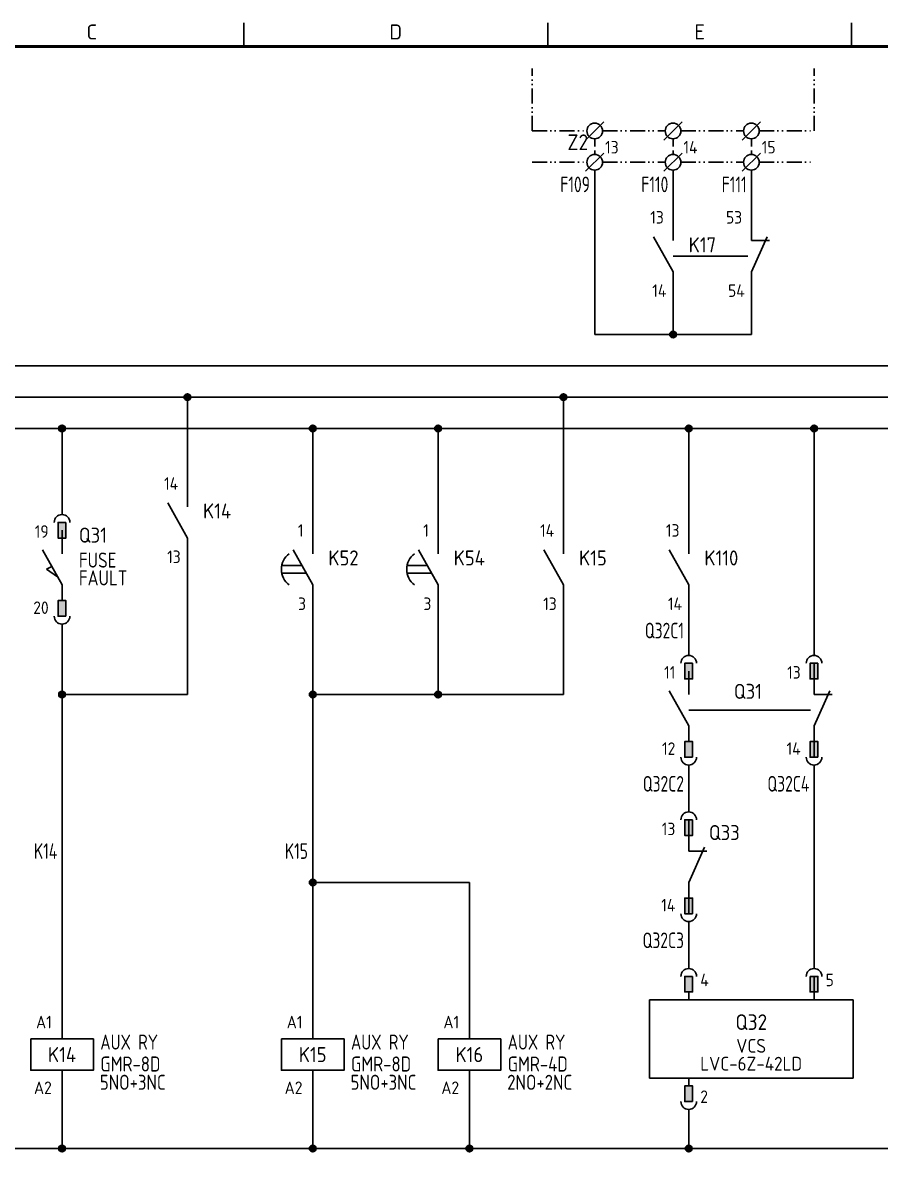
# Model space of a CAD drawing. Header units: millimetres. Extents: x 0 to 556, y 1 to 306.
# Drawn here: x 126.3 to 263, y 103.8 to 287.2 of the extents above; entities that cross this region are included whole.
import ezdxf
from ezdxf.enums import TextEntityAlignment as Align

# ---------------------------------------------------------------- set-up
doc = ezdxf.new("R2010")
doc.units = ezdxf.units.MM
doc.linetypes.add('ACAD_ISO12W100', pattern=[21, 12, -3, 0, -3, 0, -3])
doc.linetypes.add('HIDDEN', pattern=[0.375, 0.25, -0.125])
for name, color, linetype in [('LINK', 7, 'Continuous'), ('MISC', 7, 'Continuous'), ('Sheet Line', 3, 'Continuous'), ('Sheet Text', 2, 'Continuous'), ('SYMS', 7, 'Continuous'), ('TAGS', 7, 'Continuous'), ('TERMS', 7, 'Continuous'), ('WIRE_YELLOW', 2, 'Continuous'), ('WIREFIXED', 7, 'Continuous')]:
    doc.layers.add(name, color=color, linetype=linetype)
doc.layers.add('Sheet Out Line', color=2, linetype='Continuous', lineweight=50)
doc.styles.add('WD', font='ISOCP2.shx')
doc.styles.add('WD_IEC', font='ISOCP2.shx', dxfattribs={"width": 1.1, "height": 2.4, "bigfont": 'whgtxt.shx'})

# ---------------------------------------------------------------- blocks, each defined once
blk = doc.blocks.new('LSSA3')
at = {"layer": 'Sheet Line'}
for p, q in [((161.5, 283.5), (161.5, 287.25)), ((210, 283.5), (210, 287.25)), ((258.5, 283.5), (258.5, 287.25))]:
    blk.add_line(p, q, dxfattribs=at)
at = {"layer": 'Sheet Out Line'}
blk.add_lwpolyline([(16, 6.5), (404, 6.5), (404, 283.5), (16, 283.5)], close=True, dxfattribs=at)
at = {"style": 'WD_IEC', "width": 1.1}
for tag, height, p in [('DESC4', 2.4, (57.5, 39.5)), ('CUSTOMERS31', 3.8, (219, 38)), ('TITLE1', 3.6, (333, 37.5)), ('CUSTOMERS21', 3.8, (219, 35.25)), ('DESC3', 2.4, (57.5, 33.5)), ('CUSTOMERS32', 3.8, (219, 32.5)), ('TITLE2', 3.6, (333, 32.5)), ('CUSTOMERS22', 3.8, (219, 29.75)), ('RN', 3.5, (398, 28.75)), ('DESC2', 2.4, (57.5, 27.5)), ('CUSTOMERS33', 3.8, (219, 27)), ('TITLE3', 3.6, (333, 27.5)), ('DESC1', 2.4, (57.5, 21.5)), ('WORKNO', 3.5, (365.5, 18.5)), ('FILE', 2.4, (314, 18.5)), ('DESC0', 2.4, (57.5, 15.5)), ('SHN', 2.4, (395, 12)), ('TSH', 2.4, (401, 9))]:
    blk.add_attdef(tag, text='', height=height, dxfattribs=at).set_placement(p, align=Align.MIDDLE_CENTER)
at = {"style": 'WD_IEC'}
for tag, p in [('DATE4', (96.5, 39.5)), ('DRWN4', (111.5, 39.5)), ('DSGN4', (126.5, 39.5)), ('CHKD4', (141.5, 39.5)), ('APPD4', (156.5, 39.5)), ('DATE3', (96.5, 33.5)), ('DRWN3', (111.5, 33.5)), ('DSGN3', (126.5, 33.5)), ('CHKD3', (141.5, 33.5)), ('APPD3', (156.5, 33.5)), ('DATE2', (96.5, 27.5)), ('DRWN2', (111.5, 27.5)), ('DSGN2', (126.5, 27.5)), ('CHKD2', (141.5, 27.5)), ('APPD2', (156.5, 27.5)), ('DATE1', (96.5, 21.5)), ('DRWN1', (111.5, 21.5)), ('DSGN1', (126.5, 21.5)), ('CHKD1', (141.5, 21.5)), ('APPD1', (156.5, 21.5)), ('DATE0', (96.5, 15.5)), ('DRWN0', (111.5, 15.5)), ('DSGN0', (126.5, 15.5)), ('CHKD0', (141.5, 15.5)), ('APPD0', (156.5, 15.5))]:
    blk.add_attdef(tag, text='', height=2.4, dxfattribs=at).set_placement(p, align=Align.MIDDLE_CENTER)
at = {"style": 'WD_IEC', "width": 1.1}
for tag, p in [('DWG1ST', (345, 10.5)), ('DWGNO', (373.49, 10.5))]:
    blk.add_attdef(tag, text='', height=3.5, dxfattribs=at).set_placement(p, align=Align.MIDDLE_LEFT)
at = {"style": 'WD_IEC', "width": 1.1, "flags": 9}
blk.add_attdef('WD_TB', (0, 0), '', height=2.4, dxfattribs=at)
at = {"layer": 'Sheet Text', "style": 'WD_IEC', "width": 1.1}
for s, p in [('C', (137.25, 284.62)), ('D', (185.75, 284.62)), ('E', (234.25, 284.62))]:
    blk.add_text(s, height=2.4, dxfattribs=at).set_placement(p, align=Align.CENTER)
blk = doc.blocks.new('VA21_VCSQ2')
for p, q in [((0, 0), (0, -1.25)), ((20, 0), (20, -1.25)), ((20, -6.25), (20, -2.5)), ((0, -5), (0, -6.25)), ((26.25, -6.25), (-6.25, -6.25)), ((-6.25, -6.25), (-6.25, -18.75)), ((0, -6.25), (0, -6.25)), ((26.25, -18.75), (26.25, -6.25)), ((-6.25, -10.01), (-6.25, -10.01)), ((-6.25, -18.75), (26.25, -18.75)), ((0, -18.75), (0, -18.75)), ((0, -20), (0, -18.75)), ((0, -25), (0, -23.75))]:
    blk.add_line(p, q)
for points in [[(0.62, -2.5), (-0.62, -2.5), (-0.62, -5), (0.62, -5)], [(19.38, -2.5), (20.62, -2.5), (20.62, -5), (19.38, -5)], [(0.62, -22.5), (-0.62, -22.5), (-0.62, -20), (0.62, -20)]]:
    blk.add_lwpolyline(points, close=True)
for centre, start, end in [((0, -2.5), 0, 180), ((20, -2.5), 0, 180), ((0, -22.5), 180, 0)]:
    blk.add_arc(centre, 1.25, start, end)
for points in [[(0.62, -5), (0.62, -2.5), (-0.62, -5), (-0.62, -2.5)], [(19.38, -5), (19.38, -2.5), (20.62, -5), (20.62, -2.5)], [(0.62, -20), (0.62, -22.5), (-0.62, -20), (-0.62, -22.5)]]:
    blk.add_solid(points)
at = {"flags": 1}
for tag, p, height, style in [('X2TERM01', (0, 0), 0.08, 'WD'), ('X2TERM03', (20, 0), 0.08, 'WD'), ('CAT', (26.86, -9.24), 1, 'WD_IEC'), ('FAMILY', (26.85, -10.78), 1, 'WD_IEC'), ('CATDESC', (26.85, -12.28), 1, 'WD_IEC'), ('MFG', (26.9, -13.57), 1, 'WD_IEC'), ('ASSYCODE', (26.79, -14.93), 1, 'WD_IEC'), ('RATING10', (26.79, -16.3), 1, 'WD_IEC'), ('RATING1', (26.79, -17.67), 1, 'WD_IEC'), ('RATING2', (26.79, -19.04), 1, 'WD_IEC'), ('X8TERM02', (0, -25), 0.08, 'WD')]:
    blk.add_attdef(tag, p, '', height=height, dxfattribs=dict(at, style=style))
at = {"linetype": 'Continuous', "style": 'WD'}
for tag, p in [('TERM01', (1.85, -3.08)), ('TERM03', (21.85, -3.08)), ('TERM02', (1.85, -21.72))]:
    blk.add_attdef(tag, text='', height=2, dxfattribs=at).set_placement(p, align=Align.MIDDLE_LEFT)
at = {"style": 'WD_IEC', "flags": 1}
for tag, p in [('LOC', (26.95, -7.35)), ('INST', (26.98, -6.05))]:
    blk.add_attdef(tag, text='', height=1, dxfattribs=at).set_placement(p, align=Align.MIDDLE_LEFT)
at = {"style": 'WD_IEC'}
for tag, height, p in [('TAG1', 2.5, (9.99, -9.81)), ('RATING12', 2.2, (9.97, -13.6)), ('RATING11', 2.2, (9.97, -16.45))]:
    blk.add_attdef(tag, text='', height=height, dxfattribs=at).set_placement(p, align=Align.MIDDLE_CENTER)
at = {"lineweight": 9, "style": 'WD_IEC'}
for tag, p in [('NO', (-4.31, -38.19)), ('NC', (-4.31, -41.69))]:
    blk.add_attdef(tag, text='', height=2.5, dxfattribs=at).set_placement(p, align=Align.TOP_RIGHT)
for tag, p in [('XREFNO', (-2.81, -38.19)), ('XREFNC', (-2.81, -41.69))]:
    blk.add_attdef(tag, text='', height=2.5, dxfattribs=at).set_placement(p, align=Align.TOP_LEFT)
blk = doc.blocks.new('WDDOT')
for radius in [0.529, 0.33, 0.164]:
    blk.add_circle((0, 0), radius)
blk = doc.blocks.new('VA221_PFCHECKER2')
for p, q in [((0, 11.25), (0, 8.75)), ((0, 6.25), (0, 2.5)), ((0, -2.5), (-3.12, 3.12)), ((-2.5, 0), (-1.65, 0.47)), ((-0.74, -1.18), (-2.5, 0)), ((0, -2.5), (0, -5)), ((0, -11.25), (0, -8.75))]:
    blk.add_line(p, q)
for points in [[(0.62, 7.5), (-0.62, 7.5), (-0.62, 5), (0.62, 5)], [(0.62, -7.5), (-0.62, -7.5), (-0.62, -5), (0.62, -5)]]:
    blk.add_lwpolyline(points, close=True)
for centre, start, end in [((0, 7.5), 0, 180), ((0, -7.5), 180, 0)]:
    blk.add_arc(centre, 1.25, start, end)
for points in [[(0.62, 5), (0.62, 7.5), (-0.62, 5), (-0.62, 7.5)], [(0.62, -5), (0.62, -7.5), (-0.62, -5), (-0.62, -7.5)]]:
    blk.add_solid(points)
at = {"flags": 1}
for tag, p, height, style in [('X2TERM01', (0, 11.25), 0.08, 'WD'), ('X1LINK', (0, 0), 0.32, 'WD_IEC'), ('X8TERM02', (0, -11.25), 0.08, 'WD')]:
    blk.add_attdef(tag, p, '', height=height, dxfattribs=dict(at, style=style))
at = {"style": 'WD_IEC'}
for tag, p in [('TERM01', (-2.13, 5.04)), ('TERM02', (-2.13, -7.13))]:
    blk.add_attdef(tag, text='', height=2, dxfattribs=at).set_placement(p, align=Align.RIGHT)
blk.add_attdef('TAG2', text='', height=2.4, dxfattribs=at).set_placement((2.69, 5.46), align=Align.MIDDLE_LEFT)
at = {"style": 'WD_IEC', "width": 0.9}
for tag, p in [('TEXT1', (2.69, 1.47)), ('TEXT2', (2.69, -1.37))]:
    blk.add_attdef(tag, text='', height=2.4, dxfattribs=at).set_placement(p, align=Align.MIDDLE_LEFT)
at = {"style": 'WD_IEC', "flags": 1}
blk.add_attdef('XREF', text='', height=1.8, dxfattribs=at).set_placement((2.69, -3.73), align=Align.MIDDLE_LEFT)
for tag, p in [('INST', (-2.37, -9.97)), ('LOC', (-2.4, -11.27)), ('FAMILY', (-2.27, -12.66)), ('PINLIST_TYPE', (-2.27, -13.9))]:
    blk.add_attdef(tag, text='', height=1, dxfattribs=at).set_placement(p, align=Align.RIGHT)
blk = doc.blocks.new('VB421_AUXCONTACT1')
for p, q in [((0, 7.5), (0, 2.5)), ((0, -2.5), (-3.12, 3.12)), ((0, -2.5), (0, -7.5))]:
    blk.add_line(p, q)
at = {"style": 'WD_IEC', "flags": 1}
for tag, p, height in [('X2TERM01', (0, 7.5), 0.34), ('X4LINK', (-2.75, 0), 0.32), ('X1LINK', (0, 0), 0.34), ('X8TERM02', (0, -7.5), 0.34)]:
    blk.add_attdef(tag, p, '', height=height, dxfattribs=at)
at = {"linetype": 'Continuous', "style": 'WD_IEC'}
for tag, p in [('TERM01', (-1.47, 5.21)), ('TERM02', (-1.06, -6.5))]:
    blk.add_attdef(tag, text='', height=2, dxfattribs=at).set_placement(p, align=Align.RIGHT)
at = {"style": 'WD_IEC'}
for tag, p in [('TAG2', (2.5, 0.62)), ('TEXT1', (2.5, -2.89)), ('TEXT2', (2.5, -6.09))]:
    blk.add_attdef(tag, p, '', height=2.4, dxfattribs=at)
for tag, p in [('INST', (-2.43, -9.12)), ('LOC', (-2.58, -10.73))]:
    blk.add_attdef(tag, text='', height=1, dxfattribs=at).set_placement(p, align=Align.RIGHT)
at = {"style": 'WD_IEC', "flags": 1}
for tag, p in [('FAMILY', (-2.53, -13.64)), ('XREF', (-2.58, -12.19)), ('CONTACT', (-2.6, -15.24))]:
    blk.add_attdef(tag, text='', height=1, dxfattribs=at).set_placement(p, align=Align.RIGHT)
blk = doc.blocks.new('VJ11_AUXRY_Q1')
for p, q in [((0, 2.5), (0, 7.5)), ((0, -2.5), (0, -7.5))]:
    blk.add_line(p, q)
blk.add_lwpolyline([(-5, 2.5), (-5, -2.5), (5, -2.5), (5, 2.5)], close=True)
at = {"style": 'WD_IEC', "flags": 1}
for tag, p, height in [('X2TERM01', (0, 7.5), 0.32), ('X4LINK', (-5, 0), 0.32), ('X1LINK', (5, 0), 0.32), ('INST', (2.17, -4.46), 1), ('LOC', (2.14, -5.76), 1), ('X8TERM02', (0, -7.5), 0.32), ('FAMILY', (2.27, -7.15), 1), ('CAT', (2.31, -9.98), 1), ('MFG', (2.34, -8.68), 1), ('ASSYCODE', (2.25, -11.11), 1), ('WDTAGALT', (2.25, -12.35), 1), ('PEER_PINLIST', (2.25, -13.65), 1)]:
    blk.add_attdef(tag, p, '', height=height, dxfattribs=at)
at = {"style": 'WD_IEC'}
for tag, p in [('TERM01', (-1.63, 4.2)), ('TERM02', (-1.63, -6.29))]:
    blk.add_attdef(tag, text='', height=2, dxfattribs=at).set_placement(p, align=Align.RIGHT)
for tag, p, width in [('RATING12', (6.11, 0.8), 0.85), ('RATING11', (6.11, -2.7), 0.9), ('RATING1', (6.04, -5.62), 0.9)]:
    blk.add_attdef(tag, p, '', height=2.4, dxfattribs=dict(at, width=width))
blk.add_attdef('TAG1', text='', height=2.4, dxfattribs=at).set_placement((0, 0), align=Align.MIDDLE_CENTER)
at = {"lineweight": 9, "style": 'WD_IEC'}
for tag, p in [('NO', (-5.5, -16.5)), ('NC', (-5.5, -20))]:
    blk.add_attdef(tag, text='', height=2.5, dxfattribs=at).set_placement(p, align=Align.TOP_RIGHT)
for tag, p in [('XREFNO', (-4, -16.5)), ('XREFNC', (-4, -20))]:
    blk.add_attdef(tag, text='', height=2.5, dxfattribs=at).set_placement(p, align=Align.TOP_LEFT)
blk = doc.blocks.new('WD_WNV')
at = {"linetype": 'Continuous', "style": 'WD_IEC', "width": 0.8}
blk.add_attdef('WIRENO', text='', height=2.5, rotation=90, dxfattribs=at).set_placement((-0.75, 0), align=Align.CENTER)
at = {"style": 'WD_IEC', "flags": 1}
for tag, p in [('W08USER', (-1, 0.375)), ('W04USER', (-1, 0.875)), ('W05USER', (-1, 0.75)), ('W09USER', (-1, 0.25)), ('W03USER', (-1, 1)), ('W06USER', (-1, 0.625)), ('W07USER', (-1, 0.5)), ('W02USER', (-1, 1.125)), ('W01USER', (-1, 1.25)), ('W10USER', (-1, 0.125))]:
    blk.add_attdef(tag, text='', height=0.08, dxfattribs=at).set_placement(p, align=Align.CENTER)
blk = doc.blocks.new('VJ321_TIMER1')
for p, q in [((0, 7.5), (0, 2.5)), ((0, -2.5), (-3.12, 3.12)), ((-4.94, 0.62), (-1.74, 0.62)), ((-4.94, -0.62), (-1.04, -0.62)), ((0, -2.5), (0, -7.5))]:
    blk.add_line(p, q)
blk.add_arc((-1.88, 0), 3.12, 126.8699, 233.1301)
at = {"style": 'WD_IEC', "flags": 1}
for tag, p in [('X2TERM01', (0, 7.5)), ('X4LINK', (-5.75, 0)), ('X1LINK', (-0.5, 0)), ('X8TERM02', (0, -7.5))]:
    blk.add_attdef(tag, p, '', height=0.32, dxfattribs=at)
at = {"linetype": 'Continuous', "style": 'WD_IEC'}
for tag, p in [('TERM01', (-1.47, 5.21)), ('TERM02', (-1.06, -6.5))]:
    blk.add_attdef(tag, text='', height=2, dxfattribs=at).set_placement(p, align=Align.RIGHT)
at = {"style": 'WD', "flags": 1}
for tag, p in [('INST', (-7.16, 1.33)), ('LOC', (-7.26, -0.03)), ('FAMILY', (-7.22, -2.55)), ('XREF', (-7.24, -1.29)), ('CONTACT', (-7.29, -3.89))]:
    blk.add_attdef(tag, text='', height=1, dxfattribs=at).set_placement(p, align=Align.RIGHT)
at = {"style": 'WD_IEC'}
for tag, p in [('TAG2', (2.5, 0.62)), ('TEXT1', (2.5, -2.89)), ('TEXT2', (2.5, -6.09))]:
    blk.add_attdef(tag, p, '', height=2.4, dxfattribs=at)
blk = doc.blocks.new('HT0_TB1')
blk.add_circle((0, 0), 1.25)
at = {"layer": 'SYMS'}
blk.add_line((-1.44, -1.44), (1.44, 1.44), dxfattribs=at)
at = {"flags": 1}
for tag, p, height, style in [('X4LINK', (-1.25, 0), 0.01, 'WD'), ('X4TERM01', (-1.25, 0), 0.25, 'WD_IEC'), ('X2TERM01', (0, 1.25), 0.25, 'WD_IEC'), ('X1LINK', (1.25, 0), 0.01, 'WD'), ('X1TERM01', (1.25, 0), 0.25, 'WD_IEC'), ('X8TERM01', (0, -1.25), 0.25, 'WD_IEC')]:
    blk.add_attdef(tag, p, '', height=height, dxfattribs=dict(at, style=style))
blk = doc.blocks.new('HT0W_TB1')
blk.add_circle((0, 0), 1.25)
at = {"layer": 'SYMS'}
blk.add_line((-1.44, -1.44), (1.44, 1.44), dxfattribs=at)
at = {"style": 'WD_IEC', "flags": 1}
for tag, p in [('INST', (-1.04, 7.87)), ('LOC', (-1.04, 4.87))]:
    blk.add_attdef(tag, text='', height=2.5, dxfattribs=at).set_placement(p, align=Align.BOTTOM_RIGHT)
at = {"style": 'WD_IEC'}
blk.add_attdef('TAGSTRIP', text='', height=2.5, dxfattribs=at).set_placement((-1.04, 1.87), align=Align.BOTTOM_RIGHT)
blk.add_attdef('TERM01', text='', height=2, dxfattribs=at).set_placement((1.66, 0.81), align=Align.BOTTOM_LEFT)
at = {"flags": 1}
for tag, p, height, style in [('X4LINK', (-1.25, 0), 0.01, 'WD'), ('X4TERM01', (-1.25, 0), 0.25, 'WD_IEC'), ('STRIPSEQ', (-0.02, -0.02), 0.025, 'WD_IEC'), ('X2TERM01', (0, 1.25), 0.25, 'WD_IEC'), ('X1LINK', (1.25, 0), 0.01, 'WD'), ('X1TERM01', (1.25, 0), 0.25, 'WD_IEC'), ('LINKTERM', (-0.02, -0.06), 0.025, 'WD_IEC'), ('X8TERM01', (0, -1.25), 0.25, 'WD_IEC')]:
    blk.add_attdef(tag, p, '', height=height, dxfattribs=dict(at, style=style))
at = {"style": 'WD_IEC', "flags": 1}
for tag, height, p in [('CAT', 1, (-1.95, -2.37)), ('MFG', 1, (-2.09, -3.63)), ('ASSYCODE', 1, (-2.04, -4.92)), ('DESC1', 2, (-1.78, -7.62)), ('DESC2', 2, (-1.78, -10.06)), ('DESC3', 2, (-1.78, -12.55))]:
    blk.add_attdef(tag, text='', height=height, dxfattribs=at).set_placement(p, align=Align.RIGHT)
blk = doc.blocks.new('VB422_AUXCONTACT1')
for p, q in [((0, 7.5), (0, 2.5)), ((0, -2.5), (2.5, 3.12)), ((0, 2.5), (2.87, 2.5)), ((0, -2.5), (0, -7.5))]:
    blk.add_line(p, q)
at = {"style": 'WD_IEC', "flags": 1}
for tag, p, height in [('X2TERM01', (0, 7.5), 0.34), ('X4LINK', (-0.55, 0), 0.32), ('X1LINK', (1.92, 0), 0.32), ('X8TERM02', (0, -7.5), 0.34)]:
    blk.add_attdef(tag, p, '', height=height, dxfattribs=at)
at = {"linetype": 'Continuous', "style": 'WD_IEC'}
for tag, p in [('TERM01', (-1.47, 5.21)), ('TERM02', (-1.06, -6.5))]:
    blk.add_attdef(tag, text='', height=2, dxfattribs=at).set_placement(p, align=Align.RIGHT)
at = {"style": 'WD_IEC'}
for tag, p in [('TAG2', (4.38, 0.62)), ('TEXT1', (4.38, -2.89)), ('TEXT2', (4.38, -6.09))]:
    blk.add_attdef(tag, p, '', height=2.4, dxfattribs=at)
for tag, p in [('INST', (-2.43, -9.12)), ('LOC', (-2.58, -10.73))]:
    blk.add_attdef(tag, text='', height=1, dxfattribs=at).set_placement(p, align=Align.RIGHT)
at = {"style": 'WD_IEC', "flags": 1}
for tag, p in [('FAMILY', (-2.53, -13.64)), ('XREF', (-2.58, -12.19)), ('CONTACT', (-2.6, -15.24))]:
    blk.add_attdef(tag, text='', height=1, dxfattribs=at).set_placement(p, align=Align.RIGHT)
blk = doc.blocks.new('VA121_AUXCONTACT')
for p, q in [((0, 11.25), (0, 8.75)), ((0, 6.25), (0, 2.5)), ((0, -2.5), (-3.12, 3.12)), ((0, -2.5), (0, -5)), ((0, -11.25), (0, -8.75))]:
    blk.add_line(p, q)
for points in [[(0.62, 7.5), (-0.62, 7.5), (-0.62, 5), (0.62, 5)], [(0.62, -7.5), (-0.62, -7.5), (-0.62, -5), (0.62, -5)]]:
    blk.add_lwpolyline(points, close=True)
for centre, start, end in [((0, 7.5), 0, 180), ((0, -7.5), 180, 0)]:
    blk.add_arc(centre, 1.25, start, end)
for points in [[(0.62, 5), (0.62, 7.5), (-0.62, 5), (-0.62, 7.5)], [(0.62, -5), (0.62, -7.5), (-0.62, -5), (-0.62, -7.5)]]:
    blk.add_solid(points)
at = {"flags": 1}
for tag, p, height, style in [('X2TERM01', (0, 11.25), 0.08, 'WD'), ('X4LINK', (-2.42, 0), 0.32, 'WD_IEC'), ('X1LINK', (0, 0), 0.32, 'WD_IEC'), ('X8TERM02', (0, -11.25), 0.08, 'WD')]:
    blk.add_attdef(tag, p, '', height=height, dxfattribs=dict(at, style=style))
at = {"style": 'WD_IEC'}
for tag, p in [('TERM01', (-2.13, 5.04)), ('TERM02', (-2.13, -7.13))]:
    blk.add_attdef(tag, text='', height=2, dxfattribs=at).set_placement(p, align=Align.RIGHT)
for tag, p in [('TAG2', (2.69, 5.46)), ('TEXT1', (2.69, 1.42)), ('TEXT2', (2.69, -1.5))]:
    blk.add_attdef(tag, text='', height=2.4, dxfattribs=at).set_placement(p, align=Align.MIDDLE_LEFT)
at = {"style": 'WD_IEC', "flags": 1}
blk.add_attdef('XREF', text='', height=1.8, dxfattribs=at).set_placement((2.69, -3.96), align=Align.MIDDLE_LEFT)
for tag, p in [('INST', (-2.37, -9.97)), ('LOC', (-2.4, -11.27)), ('FAMILY', (-2.27, -12.66)), ('CONTACT', (-2.27, -14))]:
    blk.add_attdef(tag, text='', height=1, dxfattribs=at).set_placement(p, align=Align.RIGHT)
blk = doc.blocks.new('VA122_AUXCONTACT')
for p, q in [((0, 11.25), (0, 8.75)), ((0, 7.5), (0, 2.5)), ((0, -2.5), (2.5, 3.12)), ((0, 2.5), (2.87, 2.5)), ((0, -2.5), (0, -7.5)), ((0, -11.25), (0, -8.75))]:
    blk.add_line(p, q)
for points in [[(0.62, 7.5), (-0.62, 7.5), (-0.62, 5), (0.62, 5)], [(0.62, -7.5), (-0.62, -7.5), (-0.62, -5), (0.62, -5)]]:
    blk.add_lwpolyline(points, close=True)
for centre, start, end in [((0, 7.5), 0, 180), ((0, -7.5), 180, 0)]:
    blk.add_arc(centre, 1.25, start, end)
for points in [[(0.62, 5), (0.62, 7.5), (-0.62, 5), (-0.62, 7.5)], [(0.62, -5), (0.62, -7.5), (-0.62, -5), (-0.62, -7.5)]]:
    blk.add_solid(points)
at = {"flags": 1}
for tag, p, height, style in [('X2TERM01', (0, 11.25), 0.08, 'WD'), ('X4LINK', (-0.55, 0), 0.32, 'WD_IEC'), ('X1LINK', (1.92, 0), 0.32, 'WD_IEC'), ('X8TERM02', (0, -11.25), 0.08, 'WD')]:
    blk.add_attdef(tag, p, '', height=height, dxfattribs=dict(at, style=style))
at = {"style": 'WD_IEC'}
for tag, p in [('TERM01', (-2.13, 5.04)), ('TERM02', (-2.13, -7.13))]:
    blk.add_attdef(tag, text='', height=2, dxfattribs=at).set_placement(p, align=Align.RIGHT)
for tag, p in [('TAG2', (3.23, 5.46)), ('TEXT1', (3.23, 1.42)), ('TEXT2', (3.23, -1.5))]:
    blk.add_attdef(tag, text='', height=2.4, dxfattribs=at).set_placement(p, align=Align.MIDDLE_LEFT)
at = {"style": 'WD_IEC', "flags": 1}
blk.add_attdef('XREF', text='', height=1.8, dxfattribs=at).set_placement((3.23, -3.96), align=Align.MIDDLE_LEFT)
for tag, p in [('INST', (-2.37, -9.97)), ('LOC', (-2.4, -11.27)), ('FAMILY', (-2.27, -12.66)), ('CONTACT', (-2.27, -14))]:
    blk.add_attdef(tag, text='', height=1, dxfattribs=at).set_placement(p, align=Align.RIGHT)

msp = doc.modelspace()

# ---------------------------------------------------------------- linework, layer by layer
at = {"linetype": 'ACAD_ISO12W100', "ltscale": 0.2}
for p, q in [((207.5, 270), (207.5, 280)), ((252.5, 270), (252.5, 280)), ((207.5, 270), (216.25, 270)), ((218.75, 270), (228.75, 270)), ((231.25, 270), (241.25, 270)), ((243.75, 270), (252.5, 270)), ((207.5, 265), (216.25, 265)), ((218.75, 265), (228.75, 265)), ((231.25, 265), (241.25, 265)), ((243.75, 265), (252.5, 265))]:
    msp.add_line(p, q, dxfattribs=at)
at = {"linetype": 'HIDDEN', "ltscale": 5}
for p, q in [((217.5, 268.75), (217.5, 266.25)), ((230, 268.75), (230, 266.25)), ((242.5, 268.75), (242.5, 266.25))]:
    msp.add_line(p, q, dxfattribs=at)
at = {"layer": 'LINK'}
for points in [[(230, 250), (241.95, 250)], [(232.5, 177.5), (251.95, 177.5)]]:
    msp.add_lwpolyline(points, dxfattribs=at)
at = {"layer": 'WIRE_YELLOW', "linetype": 'Continuous'}
for p, q in [((217.5, 263.75), (217.5, 237.5)), ((230, 263.75), (230, 257.5)), ((242.5, 263.75), (242.5, 257.5)), ((230, 242.5), (230, 237.5)), ((242.5, 242.5), (242.5, 237.5)), ((217.5, 237.5), (242.5, 237.5)), ((112.5, 232.5), (395, 232.5)), ((70, 227.5), (395, 227.5)), ((152.5, 215), (152.5, 227.5)), ((212.5, 207.5), (212.5, 227.5)), ((27.5, 222.5), (392.5, 222.5)), ((132.5, 222.5), (132.5, 211.25)), ((172.5, 222.5), (172.5, 207.5)), ((192.5, 207.5), (192.5, 222.5)), ((232.5, 222.5), (232.5, 207.5)), ((252.5, 222.5), (252.5, 188.75)), ((152.5, 180), (152.5, 200)), ((172.5, 192.5), (172.5, 130)), ((192.5, 180), (192.5, 192.5)), ((212.5, 180), (212.5, 192.5)), ((232.5, 192.5), (232.5, 188.75)), ((132.5, 188.75), (132.5, 130)), ((132.5, 180), (152.5, 180)), ((172.5, 180), (212.5, 180)), ((232.5, 166.25), (232.5, 163.75)), ((252.5, 166.25), (252.5, 137.5)), ((172.5, 150), (197.5, 150)), ((197.5, 150), (197.5, 130)), ((232.5, 141.25), (232.5, 137.5)), ((132.5, 115), (132.5, 107.5)), ((172.5, 115), (172.5, 107.5)), ((197.5, 115), (197.5, 107.5)), ((232.5, 112.5), (232.5, 107.5)), ((27.5, 107.5), (392.5, 107.5))]:
    msp.add_line(p, q, dxfattribs=at)

# ---------------------------------------------------------------- block references
at = {"linetype": 'Continuous'}
msp.add_blockref('LSSA3', (0, 0), dxfattribs=at)
at = {"layer": 'SYMS', "color": 2, "linetype": 'Continuous'}
for p in [(217.5, 270), (230, 270), (242.5, 270)]:
    msp.add_blockref('HT0_TB1', p, dxfattribs=at)
at = {"layer": 'SYMS', "linetype": 'Continuous'}
ref = msp.add_blockref('HT0W_TB1', (217.5, 265), dxfattribs=at)
ref.add_attrib('TAGSTRIP', 'Z2', dxfattribs={"layer": 'TAGS', "height": 2.5, "style": 'WD_IEC'}).set_placement((216.46, 266.21), align=Align.BOTTOM_RIGHT)
ref.add_attrib('TERM01', '13', dxfattribs={"layer": 'TERMS', "height": 2, "style": 'WD_IEC'}).set_placement((219.16, 265.81), align=Align.BOTTOM_LEFT)
ref = msp.add_blockref('HT0W_TB1', (230, 265), dxfattribs=at)
ref.add_attrib('TERM01', '14', dxfattribs={"layer": 'TERMS', "height": 2, "style": 'WD_IEC'}).set_placement((231.66, 265.81), align=Align.BOTTOM_LEFT)
ref = msp.add_blockref('HT0W_TB1', (242.5, 265), dxfattribs=at)
ref.add_attrib('TERM01', '15', dxfattribs={"layer": 'TERMS', "height": 2, "style": 'WD_IEC'}).set_placement((244.16, 265.81), align=Align.BOTTOM_LEFT)
ref = msp.add_blockref('VB421_AUXCONTACT1', (230, 250), dxfattribs=at)
ref.add_attrib('TERM02', '14', dxfattribs={"layer": 'TERMS', "linetype": 'Continuous', "height": 2, "style": 'WD_IEC'}).set_placement((228.94, 243.5), align=Align.RIGHT)
ref.add_attrib('TERM01', '13', dxfattribs={"layer": 'TERMS', "linetype": 'Continuous', "height": 2, "style": 'WD_IEC'}).set_placement((228.53, 255.21), align=Align.RIGHT)
ref.add_attrib('TAG2', 'K17', (232.5, 250.62), dxfattribs={"layer": 'TAGS', "height": 2.4, "style": 'WD_IEC'})
ref = msp.add_blockref('VB422_AUXCONTACT1', (242.5, 250), dxfattribs=at)
ref.add_attrib('TERM02', '54', dxfattribs={"layer": 'TERMS', "linetype": 'Continuous', "height": 2, "style": 'WD_IEC'}).set_placement((241.44, 243.5), align=Align.RIGHT)
ref.add_attrib('TERM01', '53', dxfattribs={"layer": 'TERMS', "linetype": 'Continuous', "height": 2, "style": 'WD_IEC'}).set_placement((241.03, 255.21), align=Align.RIGHT)
for p in [(230, 237.5), (152.5, 227.5), (212.5, 227.5), (132.5, 222.5), (172.5, 222.5), (192.5, 222.5), (232.5, 222.5), (252.5, 222.5), (132.5, 180), (172.5, 180), (192.5, 180), (172.5, 150), (132.5, 107.5), (172.5, 107.5), (197.5, 107.5), (232.5, 107.5)]:
    msp.add_blockref('WDDOT', p, dxfattribs=at)
ref = msp.add_blockref('VB421_AUXCONTACT1', (152.5, 207.5), dxfattribs=at)
ref.add_attrib('TERM02', '13', dxfattribs={"layer": 'TERMS', "linetype": 'Continuous', "height": 2, "style": 'WD_IEC'}).set_placement((151.44, 201), align=Align.RIGHT)
ref.add_attrib('TERM01', '14', dxfattribs={"layer": 'TERMS', "linetype": 'Continuous', "height": 2, "style": 'WD_IEC'}).set_placement((151.03, 212.71), align=Align.RIGHT)
ref.add_attrib('TAG2', 'K14', (155, 208.12), dxfattribs={"layer": 'TAGS', "height": 2.4, "style": 'WD_IEC'})
ref = msp.add_blockref('VA221_PFCHECKER2', (132.5, 200), dxfattribs=at)
ref.add_attrib('TEXT2', 'FAULT', dxfattribs={"layer": 'MISC', "height": 2.4, "style": 'WD_IEC', "width": 0.9}).set_placement((135.19, 198.63), align=Align.MIDDLE_LEFT)
ref.add_attrib('TERM02', '20', dxfattribs={"layer": 'TERMS', "height": 2, "style": 'WD_IEC'}).set_placement((130.37, 192.87), align=Align.RIGHT)
ref.add_attrib('TERM01', '19', dxfattribs={"layer": 'TERMS', "height": 2, "style": 'WD_IEC'}).set_placement((130.37, 205.04), align=Align.RIGHT)
ref.add_attrib('TAG2', 'Q31', dxfattribs={"layer": 'TAGS', "height": 2.4, "style": 'WD_IEC'}).set_placement((135.19, 205.46), align=Align.MIDDLE_LEFT)
ref.add_attrib('TEXT1', 'FUSE', dxfattribs={"layer": 'MISC', "height": 2.4, "style": 'WD_IEC', "width": 0.9}).set_placement((135.19, 201.47), align=Align.MIDDLE_LEFT)
ref = msp.add_blockref('VJ321_TIMER1', (172.5, 200), dxfattribs=at)
ref.add_attrib('TERM02', '3', dxfattribs={"layer": 'TERMS', "linetype": 'Continuous', "height": 2, "style": 'WD_IEC'}).set_placement((171.44, 193.5), align=Align.RIGHT)
ref.add_attrib('TERM01', '1', dxfattribs={"layer": 'TERMS', "linetype": 'Continuous', "height": 2, "style": 'WD_IEC'}).set_placement((171.03, 205.21), align=Align.RIGHT)
ref.add_attrib('TAG2', 'K52', (175, 200.62), dxfattribs={"layer": 'TAGS', "height": 2.4, "style": 'WD_IEC'})
ref = msp.add_blockref('VJ321_TIMER1', (192.5, 200), dxfattribs=at)
ref.add_attrib('TERM02', '3', dxfattribs={"layer": 'TERMS', "linetype": 'Continuous', "height": 2, "style": 'WD_IEC'}).set_placement((191.44, 193.5), align=Align.RIGHT)
ref.add_attrib('TERM01', '1', dxfattribs={"layer": 'TERMS', "linetype": 'Continuous', "height": 2, "style": 'WD_IEC'}).set_placement((191.03, 205.21), align=Align.RIGHT)
ref.add_attrib('TAG2', 'K54', (195, 200.62), dxfattribs={"layer": 'TAGS', "height": 2.4, "style": 'WD_IEC'})
ref = msp.add_blockref('VB421_AUXCONTACT1', (212.5, 200), dxfattribs=at)
ref.add_attrib('TERM02', '13', dxfattribs={"layer": 'TERMS', "linetype": 'Continuous', "height": 2, "style": 'WD_IEC'}).set_placement((211.44, 193.5), align=Align.RIGHT)
ref.add_attrib('TERM01', '14', dxfattribs={"layer": 'TERMS', "linetype": 'Continuous', "height": 2, "style": 'WD_IEC'}).set_placement((211.03, 205.21), align=Align.RIGHT)
ref.add_attrib('TAG2', 'K15', (215, 200.62), dxfattribs={"layer": 'TAGS', "height": 2.4, "style": 'WD_IEC'})
ref = msp.add_blockref('VB421_AUXCONTACT1', (232.5, 200), dxfattribs=at)
ref.add_attrib('TERM02', '14', dxfattribs={"layer": 'TERMS', "linetype": 'Continuous', "height": 2, "style": 'WD_IEC'}).set_placement((231.44, 193.5), align=Align.RIGHT)
ref.add_attrib('TERM01', '13', dxfattribs={"layer": 'TERMS', "linetype": 'Continuous', "height": 2, "style": 'WD_IEC'}).set_placement((231.03, 205.21), align=Align.RIGHT)
ref.add_attrib('TAG2', 'K110', (235, 200.62), dxfattribs={"layer": 'TAGS', "height": 2.4, "style": 'WD_IEC'})
ref = msp.add_blockref('VA121_AUXCONTACT', (232.5, 177.5), dxfattribs=at)
ref.add_attrib('TERM02', '12', dxfattribs={"layer": 'TERMS', "height": 2, "style": 'WD_IEC'}).set_placement((230.37, 170.37), align=Align.RIGHT)
ref.add_attrib('TERM01', '11', dxfattribs={"layer": 'TERMS', "height": 2, "style": 'WD_IEC'}).set_placement((230.37, 182.54), align=Align.RIGHT)
ref.add_attrib('TAG2', 'Q31', dxfattribs={"layer": 'TAGS', "height": 2.4, "style": 'WD_IEC'}).set_placement((239.71, 180.51), align=Align.MIDDLE_LEFT)
ref = msp.add_blockref('VA122_AUXCONTACT', (252.5, 177.5), dxfattribs=at)
ref.add_attrib('TERM02', '14', dxfattribs={"layer": 'TERMS', "height": 2, "style": 'WD_IEC'}).set_placement((250.37, 170.37), align=Align.RIGHT)
ref.add_attrib('TERM01', '13', dxfattribs={"layer": 'TERMS', "height": 2, "style": 'WD_IEC'}).set_placement((250.37, 182.54), align=Align.RIGHT)
ref = msp.add_blockref('VA122_AUXCONTACT', (232.5, 152.5), dxfattribs=at)
ref.add_attrib('TERM02', '14', dxfattribs={"layer": 'TERMS', "height": 2, "style": 'WD_IEC'}).set_placement((230.37, 145.37), align=Align.RIGHT)
ref.add_attrib('TERM01', '13', dxfattribs={"layer": 'TERMS', "height": 2, "style": 'WD_IEC'}).set_placement((230.37, 157.54), align=Align.RIGHT)
ref.add_attrib('TAG2', 'Q33', dxfattribs={"layer": 'TAGS', "height": 2.4, "style": 'WD_IEC'}).set_placement((235.73, 157.96), align=Align.MIDDLE_LEFT)
ref = msp.add_blockref('VA21_VCSQ2', (232.5, 137.5), dxfattribs=at)
ref.add_attrib('TERM02', '2', dxfattribs={"layer": 'TERMS', "linetype": 'Continuous', "height": 2, "style": 'WD'}).set_placement((234.35, 115.78), align=Align.MIDDLE_LEFT)
ref.add_attrib('TERM03', '5', dxfattribs={"layer": 'TERMS', "linetype": 'Continuous', "height": 2, "style": 'WD'}).set_placement((254.35, 134.42), align=Align.MIDDLE_LEFT)
ref.add_attrib('TERM01', '4', dxfattribs={"layer": 'TERMS', "linetype": 'Continuous', "height": 2, "style": 'WD'}).set_placement((234.35, 134.42), align=Align.MIDDLE_LEFT)
ref.add_attrib('RATING11', 'LVC-6Z-42LD', dxfattribs={"layer": 'MISC', "height": 2.2, "style": 'WD_IEC'}).set_placement((242.47, 121.05), align=Align.MIDDLE_CENTER)
ref.add_attrib('RATING12', 'VCS', dxfattribs={"layer": 'MISC', "height": 2.2, "style": 'WD_IEC'}).set_placement((242.47, 123.9), align=Align.MIDDLE_CENTER)
ref.add_attrib('TAG1', 'Q32', dxfattribs={"layer": 'TAGS', "height": 2.5, "style": 'WD_IEC'}).set_placement((242.49, 127.69), align=Align.MIDDLE_CENTER)
ref = msp.add_blockref('VJ11_AUXRY_Q1', (132.5, 122.5), dxfattribs=at)
ref.add_attrib('RATING1', '5NO+3NC', (138.54, 116.88), dxfattribs={"layer": 'MISC', "height": 2.4, "style": 'WD_IEC', "width": 0.9})
ref.add_attrib('RATING11', 'GMR-8D', (138.61, 119.8), dxfattribs={"layer": 'MISC', "height": 2.4, "style": 'WD_IEC', "width": 0.9})
ref.add_attrib('RATING12', 'AUX RY', (138.61, 123.3), dxfattribs={"layer": 'MISC', "height": 2.4, "style": 'WD_IEC', "width": 0.85})
ref.add_attrib('TAG1', 'K14', dxfattribs={"layer": 'TAGS', "height": 2.4, "style": 'WD_IEC'}).set_placement((132.5, 122.5), align=Align.MIDDLE_CENTER)
ref.add_attrib('TERM02', 'A2', dxfattribs={"layer": 'TERMS', "height": 2, "style": 'WD_IEC'}).set_placement((130.87, 116.21), align=Align.RIGHT)
ref.add_attrib('TERM01', 'A1', dxfattribs={"layer": 'TERMS', "height": 2, "style": 'WD_IEC'}).set_placement((130.87, 126.7), align=Align.RIGHT)
ref = msp.add_blockref('VJ11_AUXRY_Q1', (172.5, 122.5), dxfattribs=at)
ref.add_attrib('RATING1', '5NO+3NC', (178.54, 116.88), dxfattribs={"layer": 'MISC', "height": 2.4, "style": 'WD_IEC', "width": 0.9})
ref.add_attrib('RATING11', 'GMR-8D', (178.61, 119.8), dxfattribs={"layer": 'MISC', "height": 2.4, "style": 'WD_IEC', "width": 0.9})
ref.add_attrib('RATING12', 'AUX RY', (178.61, 123.3), dxfattribs={"layer": 'MISC', "height": 2.4, "style": 'WD_IEC', "width": 0.85})
ref.add_attrib('TAG1', 'K15', dxfattribs={"layer": 'TAGS', "height": 2.4, "style": 'WD_IEC'}).set_placement((172.5, 122.5), align=Align.MIDDLE_CENTER)
ref.add_attrib('TERM02', 'A2', dxfattribs={"layer": 'TERMS', "height": 2, "style": 'WD_IEC'}).set_placement((170.87, 116.21), align=Align.RIGHT)
ref.add_attrib('TERM01', 'A1', dxfattribs={"layer": 'TERMS', "height": 2, "style": 'WD_IEC'}).set_placement((170.87, 126.7), align=Align.RIGHT)
ref = msp.add_blockref('VJ11_AUXRY_Q1', (197.5, 122.5), dxfattribs=at)
ref.add_attrib('RATING1', '2NO+2NC', (203.54, 116.88), dxfattribs={"layer": 'MISC', "height": 2.4, "style": 'WD_IEC', "width": 0.9})
ref.add_attrib('RATING11', 'GMR-4D', (203.61, 119.8), dxfattribs={"layer": 'MISC', "height": 2.4, "style": 'WD_IEC', "width": 0.9})
ref.add_attrib('RATING12', 'AUX RY', (203.61, 123.3), dxfattribs={"layer": 'MISC', "height": 2.4, "style": 'WD_IEC', "width": 0.85})
ref.add_attrib('TAG1', 'K16', dxfattribs={"layer": 'TAGS', "height": 2.4, "style": 'WD_IEC'}).set_placement((197.5, 122.5), align=Align.MIDDLE_CENTER)
ref.add_attrib('TERM02', 'A2', dxfattribs={"layer": 'TERMS', "height": 2, "style": 'WD_IEC'}).set_placement((195.87, 116.21), align=Align.RIGHT)
ref.add_attrib('TERM01', 'A1', dxfattribs={"layer": 'TERMS', "height": 2, "style": 'WD_IEC'}).set_placement((195.87, 126.7), align=Align.RIGHT)
at = {"layer": 'WIREFIXED', "linetype": 'Continuous'}
ref = msp.add_blockref('WD_WNV', (217.5, 261.47), dxfattribs=at)
ref.add_attrib('WIRENOF', 'F109', dxfattribs={"linetype": 'Continuous', "height": 2.5, "style": 'WD_IEC', "width": 0.8}).set_placement((216.75, 261.47), align=Align.MIDDLE_RIGHT)
ref = msp.add_blockref('WD_WNV', (230, 263.25), dxfattribs=at)
ref.add_attrib('WIRENOF', 'F110', dxfattribs={"linetype": 'Continuous', "height": 2.5, "style": 'WD_IEC', "width": 0.8}).set_placement((229.25, 261.47), align=Align.MIDDLE_RIGHT)
ref = msp.add_blockref('WD_WNV', (242.5, 263.25), dxfattribs=at)
ref.add_attrib('WIRENOF', 'F111', dxfattribs={"linetype": 'Continuous', "height": 2.5, "style": 'WD_IEC', "width": 0.8}).set_placement((241.75, 261.47), align=Align.MIDDLE_RIGHT)
ref = msp.add_blockref('WD_WNV', (232.5, 192), dxfattribs=at)
ref.add_attrib('WIRENOF', 'Q32C1', dxfattribs={"linetype": 'Continuous', "height": 2.5, "style": 'WD_IEC', "width": 0.8}).set_placement((231.75, 190.22), align=Align.MIDDLE_RIGHT)
ref = msp.add_blockref('WD_WNV', (232.5, 165.75), dxfattribs=at)
ref.add_attrib('WIRENOF', 'Q32C2', dxfattribs={"linetype": 'Continuous', "height": 2.5, "style": 'WD_IEC', "width": 0.8}).set_placement((231.75, 165.75), align=Align.MIDDLE_RIGHT)
ref = msp.add_blockref('WD_WNV', (252.5, 165.75), dxfattribs=at)
ref.add_attrib('WIRENOF', 'Q32C4', dxfattribs={"linetype": 'Continuous', "height": 2.5, "style": 'WD_IEC', "width": 0.8}).set_placement((251.75, 165.75), align=Align.MIDDLE_RIGHT)
ref = msp.add_blockref('WD_WNV', (132.5, 155), dxfattribs=at)
ref.add_attrib('WIRENOF', 'K14', dxfattribs={"linetype": 'Continuous', "height": 2.5, "style": 'WD_IEC', "width": 0.8}).set_placement((131.75, 155), align=Align.MIDDLE_RIGHT)
ref = msp.add_blockref('WD_WNV', (172.5, 155), dxfattribs=at)
ref.add_attrib('WIRENOF', 'K15', dxfattribs={"linetype": 'Continuous', "height": 2.5, "style": 'WD_IEC', "width": 0.8}).set_placement((171.75, 155), align=Align.MIDDLE_RIGHT)
ref = msp.add_blockref('WD_WNV', (232.5, 140.75), dxfattribs=at)
ref.add_attrib('WIRENOF', 'Q32C3', dxfattribs={"linetype": 'Continuous', "height": 2.5, "style": 'WD_IEC', "width": 0.8}).set_placement((231.75, 140.75), align=Align.MIDDLE_RIGHT)

doc.saveas('drawing.dxf')
